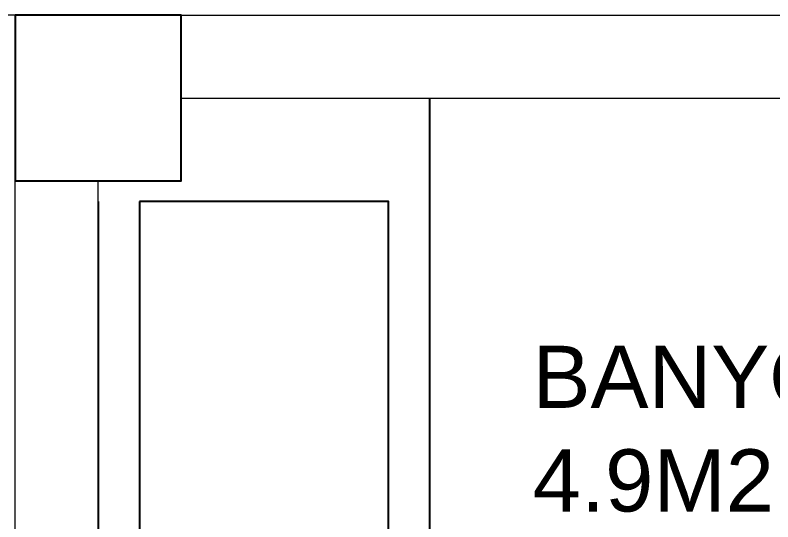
# Model space of a CAD drawing. Header units: millimetres. Extents: x 699029 to 727993, y 4486031 to 4516039.
# Drawn here: x 724915.8 to 725098.5, y 4488943.3 to 4489065.6 of the extents above; entities that cross this region are included whole.
import ezdxf

# ---------------------------------------------------------------- set-up
doc = ezdxf.new("R2010")
doc.units = ezdxf.units.MM
doc.layers.add('A-BA', color=1, linetype='Continuous')
doc.layers.add('Deko_Zemin Seramik5', color=155, linetype='Continuous')
doc.layers.add('DBM_w_sld', color=111, linetype='Continuous', lineweight=20)
doc.styles.get("Standard").update_dxf_attribs({"font": 'arial.ttf'})

msp = doc.modelspace()

# ---------------------------------------------------------------- linework, layer by layer
at = {"layer": 'A-BA', "ltscale": 10}
msp.add_lwpolyline([(724915.8, 4489025.6), (724955.8, 4489025.6), (724955.8, 4489065.6), (724915.8, 4489065.6)], close=True, dxfattribs=at)
at = {"layer": 'DBM_w_sld'}
for points in [[(724875.8, 4488015.6), (724915.8, 4488015.6), (724915.8, 4489065.6), (724197.21, 4489065.6)], [(724955.8, 4488015.6), (724915.8, 4488015.6), (724915.8, 4489065.6), (725634.39, 4489065.6)], [(724955.8, 4489045.6), (725634.39, 4489045.6)], [(724935.8, 4488619.86), (724935.8, 4489025.6)]]:
    msp.add_lwpolyline(points, dxfattribs=at)
at = {"layer": 'Deko_Zemin Seramik5'}
msp.add_lwpolyline([(724935.8, 4489020.6), (724935.8, 4488863.21), (725015.8, 4488863.21), (725015.8, 4489045.6)], dxfattribs=at)
msp.add_lwpolyline([(724945.8, 4489020.6), (724945.8, 4488875.18, 0.414145), (724947.8, 4488873.18), (725003.8, 4488873.17, 0.414282), (725005.8, 4488875.17), (725005.8, 4489020.6)], format="xyb", close=True, dxfattribs=at)

# ---------------------------------------------------------------- texts
at = {"color": 5, "lineweight": 53, "insert": (725040.54, 4488985.84), "char_height": 15, "attachment_point": 1}
msp.add_mtext_dynamic_manual_height_columns('{\\C7;BANYO \\P4.9M2}', width=2900.1629, gutter_width=75, heights=[-40.58], dxfattribs=at)

doc.saveas('drawing.dxf')
